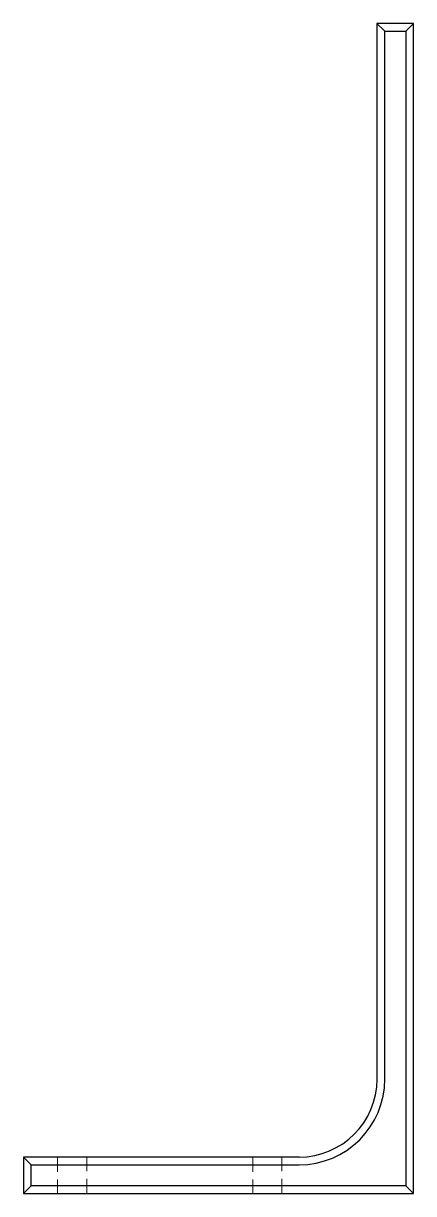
# Model space of a CAD drawing. Header units: millimetres. Extents: x 79 to 240, y 7 to 175.
# Drawn here: x 206.3 to 239.7, y 7 to 107 of the extents above.
import ezdxf

# ---------------------------------------------------------------- set-up
doc = ezdxf.new("R2010")
doc.units = ezdxf.units.MM
doc.linetypes.add('HIDDEN', pattern=[1.905, 1.27, -0.635])

msp = doc.modelspace()

# ---------------------------------------------------------------- linework, layer by layer
at = {"color": 7, "linetype": 'Continuous', "lineweight": 25}
for p, q in [((237.21, 106.33), (236.54, 107)), ((239.67, 107), (236.54, 107)), ((236.54, 107), (236.54, 16.79)), ((239, 106.33), (239.67, 107)), ((239.67, 7), (239.67, 107)), ((237.21, 106.33), (239, 106.33)), ((237.21, 16.79), (237.21, 106.33)), ((239, 106.33), (239, 7.67)), ((207, 9.46), (206.33, 10.12)), ((229.88, 10.12), (206.33, 10.12)), ((206.33, 10.12), (206.33, 7)), ((207, 7.67), (207, 9.46)), ((207, 9.46), (229.88, 9.46)), ((207, 7.67), (206.33, 7)), ((206.33, 7), (239.67, 7)), ((239, 7.67), (207, 7.67)), ((239, 7.67), (239.67, 7))]:
    msp.add_line(p, q, dxfattribs=at)
at = {"color": 7, "linetype": 'HIDDEN', "lineweight": 18}
for p, q in [((209.25, 10.12), (209.25, 7)), ((211.75, 7), (211.75, 10.12)), ((225.92, 10.12), (225.92, 7)), ((228.42, 7), (228.42, 10.12))]:
    msp.add_line(p, q, dxfattribs=at)
at = {"color": 7, "linetype": 'Continuous', "lineweight": 25}
for radius in [7.33, 6.67]:
    msp.add_arc((229.88, 16.79), radius, 270, 0, dxfattribs=at)

doc.saveas('drawing.dxf')
